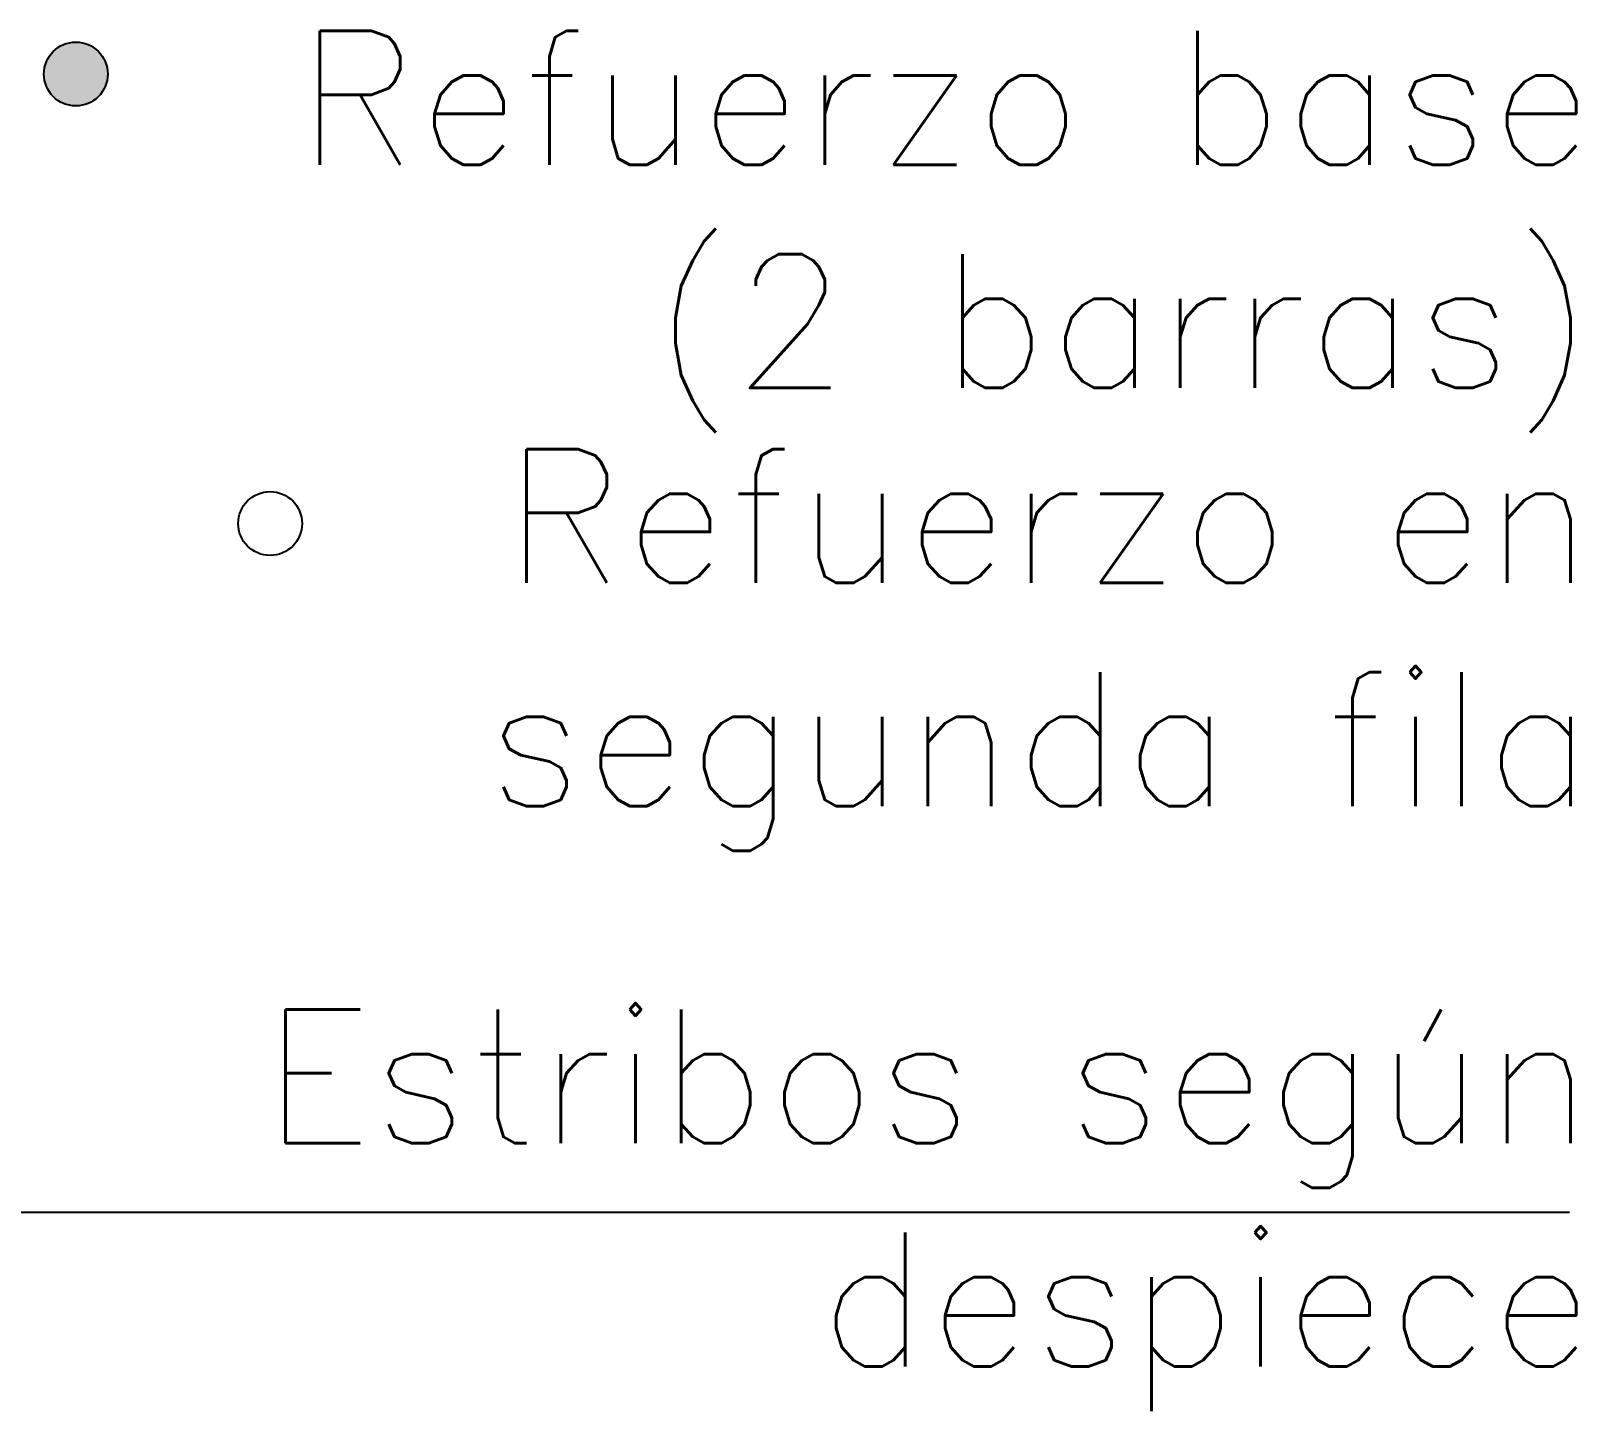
# Model space of a CAD drawing. Header units: millimetres. Extents: x 0 to 212, y -9 to 41.
# Drawn here: x 28.5923 to 29.0541, y -2.3623 to -1.9499 of the extents above; entities that cross this region are included whole.
import ezdxf

# ---------------------------------------------------------------- set-up
doc = ezdxf.new("R2010")
doc.units = ezdxf.units.MM
doc.header["$LTSCALE"] = 0.01
doc.layers.add('FC_COTAS', color=1, linetype='Continuous')
doc.layers.add('FC_REFUERZO 2', color=1, linetype='Continuous')
doc.styles.add('FC_TEXT1', font='romans.shx')
doc.dimstyles.new('FC_COTAS$7', dxfattribs={"dimtxt": 0.002, "dimasz": 0.002, "dimexe": 0, "dimexo": 0, "dimgap": 0.000375, "dimtad": 2, "dimtih": 1, "dimtoh": 1, "dimzin": 0, "dimdsep": 46, "dimtxsty": 'FC_TEXT1', "dimblk": 'DOT', "dimcen": 0.09, "dimclrd": 256, "dimclre": 256, "dimclrt": 11, "dimadec": 0, "dimazin": 0, "dimtfac": 1, "dimtix": 1, "dimtmove": 2, "dimatfit": 3, "dimfxl": 1.002, "dimtolj": 1, "dimtzin": 0, "dimlwd": -1, "dimarcsym": 0})

# ---------------------------------------------------------------- blocks, each defined once
blk = doc.blocks.new('_Dot')
at = {"color": 0, "linetype": 'ByBlock', "lineweight": -2}
blk.add_line((-0.5, 0), (-1, 0), dxfattribs=at)
at = {"color": 0, "linetype": 'ByBlock', "const_width": 0.5}
blk.add_lwpolyline([(-0.25, 0, 1), (0.25, 0, 1)], format="xyb", close=True, dxfattribs=at)

msp = doc.modelspace()

# ---------------------------------------------------------------- hatches: boundary and pattern name
at = {"layer": 'FC_REFUERZO 2'}
msp.add_hatch(color=256, dxfattribs=at).paths.add_polyline_path([(28.60568, -1.9723, -1), (28.60568, -1.95322, -1)])

# ---------------------------------------------------------------- linework, layer by layer
for centre in [(28.60568, -1.96276), (28.66375, -2.09707)]:
    msp.add_circle(centre, 0.00954, dxfattribs=at)

# ---------------------------------------------------------------- texts
at = {"layer": 'FC_COTAS', "color": 11, "char_height": 0.04, "attachment_point": 9, "style": 'FC_TEXT1'}
for s, insert in [('Refuerzo base\\P(2 barras)', (29.05921, -2.06989)), ('Refuerzo en\\Psegunda fila', (29.05921, -2.19484)), ('Estribos según\\Pdespiece', (29.05921, -2.36229))]:
    msp.add_mtext(s, dxfattribs=dict(at, insert=insert))

# ---------------------------------------------------------------- leaders
at = {"layer": 'FC_COTAS', "annotation_type": 0, "has_hookline": 1, "hookline_direction": 0, "text_width": 0.43619}
msp.add_leader([(28.42018, -2.30284), (28.61552, -2.30284)], dimstyle='FC_COTAS$7', override={"dimscale": 0, "dimgap": 0.000375, "dimtad": 1}, dxfattribs=at)

doc.saveas('drawing.dxf')
